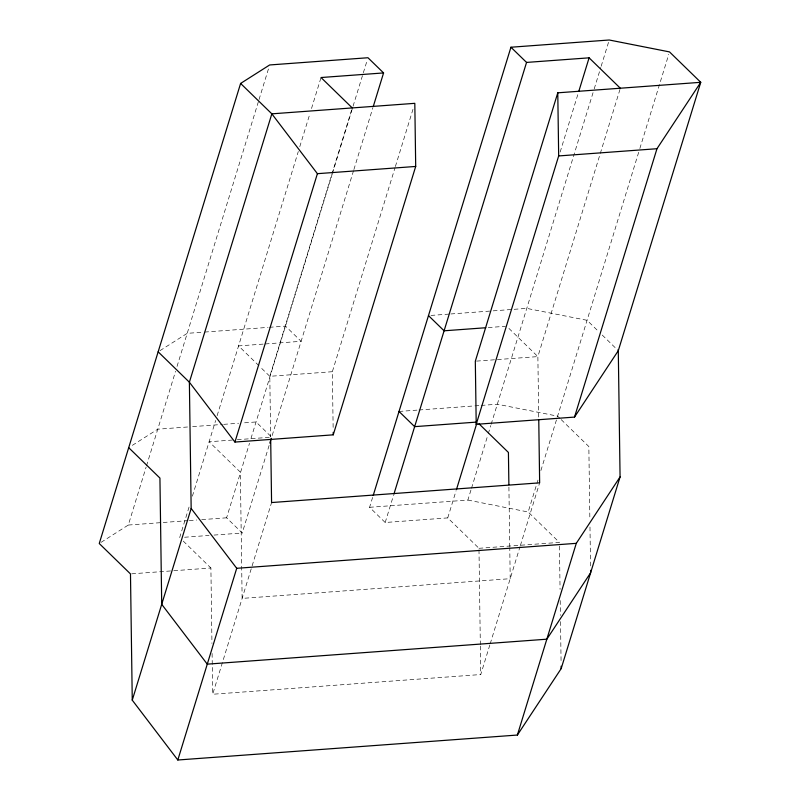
<?xml version="1.0" encoding="UTF-8"?>
<svg xmlns="http://www.w3.org/2000/svg" width="800" height="800" viewBox="0 0 800 800"><rect width="100%" height="100%" fill="white"/><g stroke="black" fill="none" stroke-linecap="round" stroke-linejoin="round"><path stroke-width="0.6" stroke-dasharray="4 3" d="M101.06 542.36L128.31 525.04L146.13 467.05M146.49 465.87L175.58 371.21M177.03 366.47L258.68 100.75M259.04 99.55L269.3 66.15M179.67 537.61L189.85 504.47M192.39 496.19L215.66 420.46M217.12 415.73L298.31 151.49M299.77 146.71L310.03 113.32M311.5 108.55L321.03 77.53M351.52 110.31L269.8 376.31L270.65 436.95M269.12 445.44L242.22 533.01L226.6 517.81L249.51 443.26M250.96 438.53L332.14 174.34M332.5 173.15L367.23 60.12M353.53 170.74L271.67 437.16L256.05 421.96L243.61 422.88M353.89 169.55L372.95 107.53M489.84 644.96L480.75 674.54L212.68 694.25L271.58 502.55M333.13 427.4L332.35 371.71L395.02 167.74M395.38 166.55L412.98 109.29M480.33 644.84L478.97 548.3L447.74 517.9L385.19 522.5L369.58 507.3L372.85 496.65M385.19 522.5L393.55 495.28M447.74 517.9L456.1 490.68M560.15 152.06L578.47 92.42M369.58 507.3L467.87 500.07L471.14 489.43M471.51 488.24L487.87 434.99M488.23 433.81L490.78 425.53M491.14 424.34L593.84 90.1M594.2 88.9L600.8 67.43M601.17 66.24L609.23 40M619.97 89.42L537.87 356.6L538.74 418.48M478.97 548.3L559.39 542.39L528.16 511.99L536.53 484.77M536.89 483.59L537.98 480.04M540.89 470.57L639.47 149.72M639.84 148.53L668.79 54.3M490.2 643.78L520.02 546.74M520.38 545.56L539.65 482.84M159.96 350.67L187.21 333.34L203.38 332.15M132.33 445.36L157.76 429.19L187.62 426.99M204.63 332.06L268.08 327.39M269.33 327.3L285.5 326.11L301.12 341.31L264.32 344.02M430.97 315.42L449.63 314.05M450.87 313.96L491.93 310.94M493.18 310.85L526.77 308.38L587.06 320.29L598.66 331.58M263.1 344.11L238.57 345.91L259.09 365.88M488.24 327.56L505.42 326.29M332.35 371.71L269.8 376.31L259.98 366.75M476.55 361.11L496.17 359.66M497.4 359.57L537.87 356.6L508.43 327.94M192.6 426.63L222.46 424.43M223.7 424.34L238.63 423.24M399.03 411.45L417.69 410.08M418.93 409.99L473.68 405.96M474.92 405.87L479.9 405.51M481.15 405.42L497.32 404.23L557.61 416.14L560.29 418.75M232.42 440.05L209.12 441.76L240.35 472.16L242.13 598.4L510.2 578.69L509.77 547.75M237.33 439.68L270.44 437.25M128.31 525.04L188.03 520.65M189.28 520.56L196.74 520.01M201.72 519.64L226.6 517.81M184.57 537.25L209.1 535.44M214.01 535.08L242.22 533.01M131.71 573.83L172.54 570.82M173.78 570.73L210.9 568L211.96 643.5M467.87 500.07L528.16 511.99M602.23 335.05L618.29 350.69M561.18 419.61L588.84 446.54L589.87 519.56M183.24 541.08L210.9 568M589.98 526.99L590.54 566.59M559.45 546.1L560.06 589.42M560.21 600.56L560.42 615.41M560.51 621.6L561.09 662.44M508.91 487.1L509.75 546.51M480.35 646.08L480.75 674.54M212.1 653.41L212.68 694.25"/><path stroke-width="1.2" d="M373.32 106.33L383.58 72.93L367.96 57.74L269.67 64.96L240.61 83.44L99.25 543.52L130.48 573.92L132.26 700.16L177.82 760L517.38 735.04L561.17 668.63L620.07 476.93L618.29 350.69L700.75 82.31L669.52 51.91L609.23 40L510.94 47.23L373.21 495.47M132.26 700.16L191.16 508.46L189.38 382.22L271.84 113.84L240.61 83.44M234.94 442.06L317.4 173.68L271.84 113.84L414.81 103.33L415.7 166.45L333.24 434.83L234.94 442.06L189.38 382.22L158.15 351.82M269.85 443.08L271.31 438.34M177.82 760L236.72 568.3L191.16 508.46M393.92 494.1L526.55 62.42L510.94 47.23M574.51 417.09L656.97 148.72L700.75 82.31L557.78 92.82L475.32 361.2L476.21 424.32L574.51 417.09L618.29 350.69M476.21 424.32L558.67 155.94L557.78 92.82M456.47 489.5L476.83 423.24M578.84 91.22L589.1 57.83L526.55 62.42M517.38 735.04L576.28 543.34L620.07 476.93M383.58 72.93L321.03 77.53L352.26 107.93M317.4 173.68L415.7 166.45M558.67 155.94L656.97 148.72M485.79 327.74L444.09 330.8L428.48 315.6M475.97 422.14L414.64 426.65L399.03 411.45M236.72 568.3L576.28 543.34M589.1 57.83L620.33 88.22M478.98 423.79L508.42 452.45L508.88 484.63M128.7 447.67L159.93 478.07L161.71 604.31L207.27 664.15L546.83 639.19L590.62 572.78L590.59 570.31M561.14 666.16L561.17 668.63M538.76 419.72L539.65 482.84L271.58 502.55L270.69 439.43M333.2 432.36L333.24 434.83"/></g></svg>
